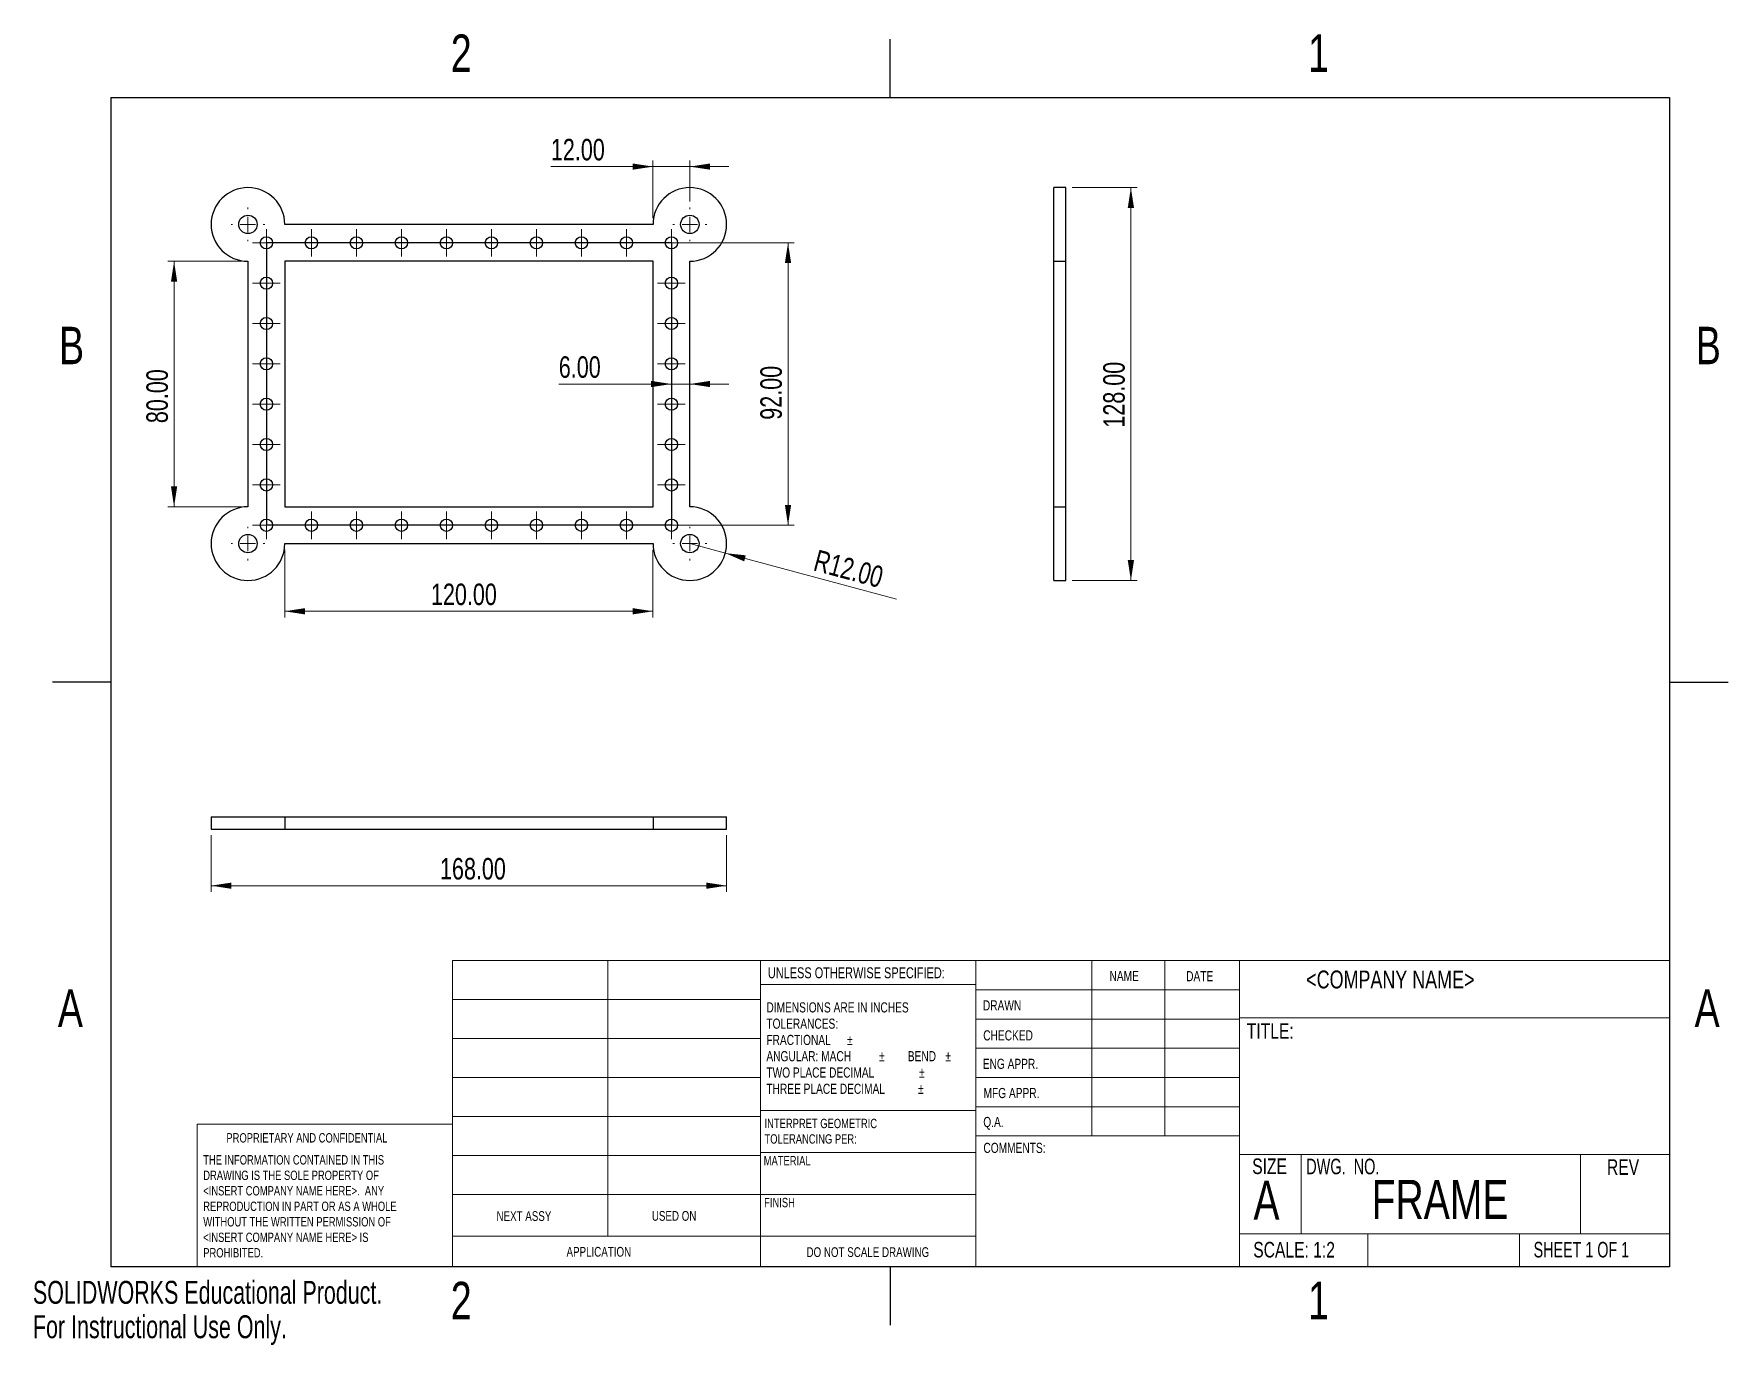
# Model space of a CAD drawing. Header units: millimetres. Extents: x 0 to 276, y 0 to 214.
import ezdxf

# ---------------------------------------------------------------- set-up
doc = ezdxf.new("R2010")
doc.units = ezdxf.units.MM
doc.styles.add('SLDTEXTSTYLE0', font='TXT', dxfattribs={"width": 0.75})
doc.styles.add('SLDTEXTSTYLE1', font='TXT', dxfattribs={"width": 0.694444})
doc.styles.add('SLDTEXTSTYLE2', font='TXT', dxfattribs={"width": 0.6875})
doc.styles.add('SLDTEXTSTYLE3', font='TXT', dxfattribs={"width": 0.7})
doc.dimstyles.new('SLDDIMSTYLE0', dxfattribs={"dimtxt": 3.5, "dimasz": 3.302, "dimexe": 0, "dimexo": 0.0625, "dimgap": 0.875, "dimtad": 1, "dimlfac": 2, "dimrnd": 1e-09, "dimzin": 4, "dimdsep": 46, "dimtxsty": 'SLDTEXTSTYLE0', "dimsah": 1, "dimcen": 0.09, "dimadec": 0, "dimazin": 1, "dimtfac": 1, "dimtofl": 0, "dimtmove": 0, "dimatfit": 3, "dimfxl": 1, "dimfrac": 2, "dimtolj": 1, "dimtzin": 12, "dimarcsym": 0})
doc.dimstyles.new('SLDDIMSTYLE1', dxfattribs={"dimtxt": 3.5, "dimasz": 3.302, "dimexe": 0, "dimexo": 0.0625, "dimgap": 0.875, "dimtad": 1, "dimlfac": 2, "dimrnd": 1e-09, "dimzin": 4, "dimdsep": 46, "dimtxsty": 'SLDTEXTSTYLE0', "dimsah": 1, "dimcen": 0, "dimadec": 0, "dimazin": 1, "dimtfac": 1, "dimtofl": 0, "dimtmove": 0, "dimatfit": 3, "dimfxl": 1, "dimfrac": 2, "dimtolj": 1, "dimtzin": 12, "dimarcsym": 0})
doc.dimstyles.new('SLDDIMSTYLE2', dxfattribs={"dimtxt": 3.5, "dimasz": 3.302, "dimexe": 0, "dimexo": 0.0625, "dimgap": 0.875, "dimtad": 1, "dimlfac": 2, "dimrnd": 1e-09, "dimzin": 4, "dimdsep": 46, "dimtxsty": 'SLDTEXTSTYLE0', "dimsah": 1, "dimcen": 0.09, "dimadec": 0, "dimazin": 1, "dimtfac": 1, "dimtmove": 0, "dimatfit": 0, "dimfxl": 1, "dimfrac": 2, "dimtolj": 1, "dimtzin": 12, "dimarcsym": 0})

# ---------------------------------------------------------------- blocks, each defined once
blk = doc.blocks.new('SW_NOTE_0')
at = {"color": 0, "linetype": 'Continuous', "lineweight": 0, "char_height": 1.524, "attachment_point": 1, "style": 'SLDTEXTSTYLE0'}
for s, insert in [('INTERPRET GEOMETRIC', (0, 1.96)), ('TOLERANCING PER:', (0, -0.56))]:
    blk.add_mtext(s, dxfattribs=dict(at, insert=insert))
blk = doc.blocks.new('SW_NOTE_0_1')
at = {"color": 0, "linetype": 'Continuous', "lineweight": 0, "char_height": 1.651, "attachment_point": 1, "style": 'SLDTEXTSTYLE0'}
for s, insert in [('DIMENSIONS ARE IN INCHES', (0, 2.13)), ('TOLERANCES:', (0, -0.52)), ('FRACTIONAL', (0, -3.17)), ('%%p', (13.15, -3.17)), ('ANGULAR: MACH', (0, -5.82)), ('%%p', (18.37, -5.82)), ('BEND', (23.04, -5.82)), ('%%p', (29.16, -5.82)), ('TWO PLACE DECIMAL', (0, -8.48)), ('%%p', (24.88, -8.48)), ('THREE PLACE DECIMAL', (0, -11.13)), ('%%p', (24.73, -11.13))]:
    blk.add_mtext(s, dxfattribs=dict(at, insert=insert))
blk = doc.blocks.new('SW_NOTE_0_2')
at = {"color": 0, "linetype": 'Continuous', "lineweight": 0, "char_height": 1.524, "attachment_point": 1, "style": 'SLDTEXTSTYLE0'}
for s, insert in [('THE INFORMATION CONTAINED IN THIS', (0, 1.96)), ('DRAWING IS THE SOLE PROPERTY OF', (0, -0.56)), ('<INSERT COMPANY NAME HERE>.  ANY', (0, -3.08)), ('WITHOUT THE WRITTEN PERMISSION OF', (0, -8.13)), ('REPRODUCTION IN PART OR AS A WHOLE', (0, -5.61)), ('<INSERT COMPANY NAME HERE> IS', (0, -10.66)), ('PROHIBITED.', (0, -13.18))]:
    blk.add_mtext(s, dxfattribs=dict(at, insert=insert))
blk = doc.blocks.new('_D')
at = {"color": 7, "linetype": 'Continuous', "lineweight": 0}
for p, q in [((41.04, 129.52), (41.04, 118.5)), ((101.04, 129.52), (101.04, 118.5)), ((41.04, 119.5), (101.04, 119.5))]:
    blk.add_line(p, q, dxfattribs=at)
at = {"color": 7, "linetype": 'Continuous', "lineweight": 18}
for points in [[(41.04, 119.5), (44.34, 118.99), (44.34, 120.01)], [(101.04, 119.5), (97.74, 120.01), (97.74, 118.99)]]:
    blk.add_solid(points, dxfattribs=at)
at = {"color": 7, "linetype": 'Continuous', "lineweight": 18, "insert": (64.86, 124.01), "char_height": 3.5, "attachment_point": 1, "style": 'SLDTEXTSTYLE0'}
blk.add_mtext('120.00', dxfattribs=at)
blk = doc.blocks.new('_D_1')
at = {"color": 7, "linetype": 'Continuous', "lineweight": 0}
for p, q in [((34.04, 176.52), (22, 176.52)), ((23, 176.52), (23, 136.52)), ((34.04, 136.52), (22, 136.52))]:
    blk.add_line(p, q, dxfattribs=at)
at = {"color": 7, "linetype": 'Continuous', "lineweight": 18}
for points in [[(23, 176.52), (22.5, 173.22), (23.51, 173.22)], [(23, 136.52), (23.51, 139.83), (22.5, 139.83)]]:
    blk.add_solid(points, dxfattribs=at)
at = {"color": 7, "linetype": 'Continuous', "lineweight": 18, "insert": (18.49, 150.15), "char_height": 3.5, "attachment_point": 1, "rotation": 90, "style": 'SLDTEXTSTYLE0'}
blk.add_mtext('80.00', dxfattribs=at)
blk = doc.blocks.new('_D_2')
at = {"color": 7, "linetype": 'Continuous', "lineweight": 0}
for q in [(107.04, 130.52), (140.72, 121.5)]:
    blk.add_line((112.84, 128.97), q, dxfattribs=at)
at = {"color": 7, "linetype": 'Continuous', "lineweight": 18}
blk.add_solid([(112.84, 128.97), (115.9, 127.63), (116.16, 128.61)], dxfattribs=at)
at = {"color": 7, "linetype": 'Continuous', "lineweight": 18, "insert": (127.9, 129.59), "char_height": 3.5, "attachment_point": 1, "rotation": 345, "style": 'SLDTEXTSTYLE0'}
blk.add_mtext('R12.00', dxfattribs=at)
blk = doc.blocks.new('_D_3')
at = {"color": 7, "linetype": 'Continuous', "lineweight": 0}
for p, q in [((105.04, 179.52), (124.04, 179.52)), ((123.04, 179.52), (123.04, 133.52)), ((105.04, 133.52), (124.04, 133.52))]:
    blk.add_line(p, q, dxfattribs=at)
at = {"color": 7, "linetype": 'Continuous', "lineweight": 18}
for points in [[(123.04, 179.52), (122.53, 176.22), (123.55, 176.22)], [(123.04, 133.52), (123.55, 136.83), (122.53, 136.83)]]:
    blk.add_solid(points, dxfattribs=at)
at = {"color": 7, "linetype": 'Continuous', "lineweight": 18, "insert": (118.53, 150.7), "char_height": 3.5, "attachment_point": 1, "rotation": 90, "style": 'SLDTEXTSTYLE0'}
blk.add_mtext('92.00', dxfattribs=at)
blk = doc.blocks.new('_D_4')
at = {"color": 7, "linetype": 'Continuous', "lineweight": 0}
for p, q in [((104.04, 156.52), (85.69, 156.52)), ((104.04, 156.52), (107.04, 156.52)), ((107.04, 156.52), (113.39, 156.52))]:
    blk.add_line(p, q, dxfattribs=at)
at = {"color": 7, "linetype": 'Continuous', "lineweight": 18}
for points in [[(104.04, 156.52), (100.74, 157.03), (100.74, 156.02)], [(107.04, 156.52), (110.34, 156.02), (110.34, 157.03)]]:
    blk.add_solid(points, dxfattribs=at)
at = {"color": 7, "linetype": 'Continuous', "lineweight": 18, "insert": (85.69, 161.04), "char_height": 3.5, "attachment_point": 1, "style": 'SLDTEXTSTYLE0'}
blk.add_mtext('6.00', dxfattribs=at)
blk = doc.blocks.new('_D_5')
at = {"color": 7, "linetype": 'Continuous', "lineweight": 0}
for p, q in [((101.04, 191.94), (84.4, 191.94)), ((101.04, 183.52), (101.04, 192.94)), ((101.04, 191.94), (107.04, 191.94)), ((107.04, 186.27), (107.04, 192.94)), ((107.04, 191.94), (113.39, 191.94))]:
    blk.add_line(p, q, dxfattribs=at)
at = {"color": 7, "linetype": 'Continuous', "lineweight": 18}
for points in [[(101.04, 191.94), (97.74, 192.45), (97.74, 191.44)], [(107.04, 191.94), (110.34, 191.44), (110.34, 192.45)]]:
    blk.add_solid(points, dxfattribs=at)
at = {"color": 7, "linetype": 'Continuous', "lineweight": 18, "insert": (84.4, 196.46), "char_height": 3.5, "attachment_point": 1, "style": 'SLDTEXTSTYLE0'}
blk.add_mtext('12.00', dxfattribs=at)
blk = doc.blocks.new('SW_CENTERMARKSYMBOL_0')
at = {"color": 0, "linetype": 'Continuous', "lineweight": 18}
for p, q in [((-2.5, 0), (-2.75, 0)), ((0, 0), (-1.25, 0)), ((0, 2.5), (0, 2.75)), ((0, 0), (0, 1.25)), ((0, 0), (0, -1.25)), ((0, 0), (1.25, 0)), ((2.5, 0), (2.75, 0)), ((0, -2.5), (0, -2.75))]:
    blk.add_line(p, q, dxfattribs=at)
blk = doc.blocks.new('SW_CENTERMARKSYMBOL_1')
at = {"color": 0, "linetype": 'Continuous', "lineweight": 18}
for p, q in [((-2.5, 0), (-2.75, 0)), ((0, 0), (-1.25, 0)), ((0, 2.5), (0, 2.75)), ((0, 0), (0, 1.25)), ((0, 0), (0, -1.25)), ((0, 0), (1.25, 0)), ((2.5, 0), (2.75, 0)), ((0, -2.5), (0, -2.75))]:
    blk.add_line(p, q, dxfattribs=at)
blk = doc.blocks.new('SW_CENTERMARKSYMBOL_2')
at = {"color": 0, "linetype": 'Continuous', "lineweight": 18}
for p, q in [((-2.5, 0), (-2.75, 0)), ((0, 0), (-1.25, 0)), ((0, 2.5), (0, 2.75)), ((0, 0), (0, 1.25)), ((0, 0), (0, -1.25)), ((0, 0), (1.25, 0)), ((2.5, 0), (2.75, 0)), ((0, -2.5), (0, -2.75))]:
    blk.add_line(p, q, dxfattribs=at)
blk = doc.blocks.new('SW_CENTERMARKSYMBOL_3')
at = {"color": 0, "linetype": 'Continuous', "lineweight": 18}
for p, q in [((-2.5, 0), (-2.75, 0)), ((0, 0), (-1.25, 0)), ((0, 2.5), (0, 2.75)), ((0, 0), (0, 1.25)), ((0, 0), (0, -1.25)), ((0, 0), (1.25, 0)), ((2.5, 0), (2.75, 0)), ((0, -2.5), (0, -2.75))]:
    blk.add_line(p, q, dxfattribs=at)
blk = doc.blocks.new('SW_CENTERMARKSYMBOL_4')
at = {"color": 0, "linetype": 'Continuous', "lineweight": 18}
for p, q in [((-1.25, 0), (-2.25, 0)), ((0, 0), (-1.25, 0)), ((0, 1.25), (0, 2.25)), ((0, 0), (0, 1.25)), ((0, 0), (0, -1.25)), ((0, 0), (1.25, 0)), ((1.25, 0), (2.25, 0)), ((0, -1.25), (0, -2.25))]:
    blk.add_line(p, q, dxfattribs=at)
blk = doc.blocks.new('SW_CENTERMARKSYMBOL_5')
at = {"color": 0, "linetype": 'Continuous', "lineweight": 18}
for p, q in [((-1.25, 0), (-2.25, 0)), ((0, 0), (-1.25, 0)), ((0, 1.25), (0, 2.25)), ((0, 0), (0, 1.25)), ((0, 0), (0, -1.25)), ((0, 0), (1.25, 0)), ((1.25, 0), (2.25, 0)), ((0, -1.25), (0, -2.25))]:
    blk.add_line(p, q, dxfattribs=at)
blk = doc.blocks.new('SW_CENTERMARKSYMBOL_6')
at = {"color": 0, "linetype": 'Continuous', "lineweight": 18}
for p, q in [((-1.25, 0), (-2.25, 0)), ((0, 0), (-1.25, 0)), ((0, 1.25), (0, 2.25)), ((0, 0), (0, 1.25)), ((0, 0), (0, -1.25)), ((0, 0), (1.25, 0)), ((1.25, 0), (2.25, 0)), ((0, -1.25), (0, -2.25))]:
    blk.add_line(p, q, dxfattribs=at)
blk = doc.blocks.new('SW_CENTERMARKSYMBOL_7')
at = {"color": 0, "linetype": 'Continuous', "lineweight": 18}
for p, q in [((-1.25, 0), (-2.25, 0)), ((0, 0), (-1.25, 0)), ((0, 1.25), (0, 2.25)), ((0, 0), (0, 1.25)), ((0, 0), (0, -1.25)), ((0, 0), (1.25, 0)), ((1.25, 0), (2.25, 0)), ((0, -1.25), (0, -2.25))]:
    blk.add_line(p, q, dxfattribs=at)
blk = doc.blocks.new('SW_CENTERMARKSYMBOL_8')
at = {"color": 0, "linetype": 'Continuous', "lineweight": 18}
for p, q in [((-1.25, 0), (-2.25, 0)), ((0, 0), (-1.25, 0)), ((0, 1.25), (0, 2.25)), ((0, 0), (0, 1.25)), ((0, 0), (0, -1.25)), ((0, 0), (1.25, 0)), ((1.25, 0), (2.25, 0)), ((0, -1.25), (0, -2.25))]:
    blk.add_line(p, q, dxfattribs=at)
blk = doc.blocks.new('SW_CENTERMARKSYMBOL_9')
at = {"color": 0, "linetype": 'Continuous', "lineweight": 18}
for p, q in [((-1.25, 0), (-2.25, 0)), ((0, 0), (-1.25, 0)), ((0, 1.25), (0, 2.25)), ((0, 0), (0, 1.25)), ((0, 0), (0, -1.25)), ((0, 0), (1.25, 0)), ((1.25, 0), (2.25, 0)), ((0, -1.25), (0, -2.25))]:
    blk.add_line(p, q, dxfattribs=at)
blk = doc.blocks.new('SW_CENTERMARKSYMBOL_10')
at = {"color": 0, "linetype": 'Continuous', "lineweight": 18}
for p, q in [((-1.25, 0), (-2.25, 0)), ((0, 0), (-1.25, 0)), ((0, 1.25), (0, 2.25)), ((0, 0), (0, 1.25)), ((0, 0), (0, -1.25)), ((0, 0), (1.25, 0)), ((1.25, 0), (2.25, 0)), ((0, -1.25), (0, -2.25))]:
    blk.add_line(p, q, dxfattribs=at)
blk = doc.blocks.new('SW_CENTERMARKSYMBOL_11')
at = {"color": 0, "linetype": 'Continuous', "lineweight": 18}
for p, q in [((-1.25, 0), (-2.25, 0)), ((0, 0), (-1.25, 0)), ((0, 1.25), (0, 2.25)), ((0, 0), (0, 1.25)), ((0, 0), (0, -1.25)), ((0, 0), (1.25, 0)), ((1.25, 0), (2.25, 0)), ((0, -1.25), (0, -2.25))]:
    blk.add_line(p, q, dxfattribs=at)
blk = doc.blocks.new('SW_CENTERMARKSYMBOL_12')
at = {"color": 0, "linetype": 'Continuous', "lineweight": 18}
for p, q in [((-1.25, 0), (-2.25, 0)), ((0, 0), (-1.25, 0)), ((0, 1.25), (0, 2.25)), ((0, 0), (0, 1.25)), ((0, 0), (0, -1.25)), ((0, 0), (1.25, 0)), ((1.25, 0), (2.25, 0)), ((0, -1.25), (0, -2.25))]:
    blk.add_line(p, q, dxfattribs=at)
blk = doc.blocks.new('SW_CENTERMARKSYMBOL_13')
at = {"color": 0, "linetype": 'Continuous', "lineweight": 18}
for p, q in [((-1.25, 0), (-2.25, 0)), ((0, 0), (-1.25, 0)), ((0, 1.25), (0, 2.25)), ((0, 0), (0, 1.25)), ((0, 0), (0, -1.25)), ((0, 0), (1.25, 0)), ((1.25, 0), (2.25, 0)), ((0, -1.25), (0, -2.25))]:
    blk.add_line(p, q, dxfattribs=at)
blk = doc.blocks.new('SW_CENTERMARKSYMBOL_14')
at = {"color": 0, "linetype": 'Continuous', "lineweight": 18}
for p, q in [((-1.25, 0), (-2.25, 0)), ((0, 0), (-1.25, 0)), ((0, 1.25), (0, 2.25)), ((0, 0), (0, 1.25)), ((0, 0), (0, -1.25)), ((0, 0), (1.25, 0)), ((1.25, 0), (2.25, 0)), ((0, -1.25), (0, -2.25))]:
    blk.add_line(p, q, dxfattribs=at)
blk = doc.blocks.new('SW_CENTERMARKSYMBOL_15')
at = {"color": 0, "linetype": 'Continuous', "lineweight": 18}
for p, q in [((-1.25, 0), (-2.25, 0)), ((0, 0), (-1.25, 0)), ((0, 1.25), (0, 2.25)), ((0, 0), (0, 1.25)), ((0, 0), (0, -1.25)), ((0, 0), (1.25, 0)), ((1.25, 0), (2.25, 0)), ((0, -1.25), (0, -2.25))]:
    blk.add_line(p, q, dxfattribs=at)
blk = doc.blocks.new('SW_CENTERMARKSYMBOL_16')
at = {"color": 0, "linetype": 'Continuous', "lineweight": 18}
for p, q in [((-1.25, 0), (-2.25, 0)), ((0, 0), (-1.25, 0)), ((0, 1.25), (0, 2.25)), ((0, 0), (0, 1.25)), ((0, 0), (0, -1.25)), ((0, 0), (1.25, 0)), ((1.25, 0), (2.25, 0)), ((0, -1.25), (0, -2.25))]:
    blk.add_line(p, q, dxfattribs=at)
blk = doc.blocks.new('SW_CENTERMARKSYMBOL_17')
at = {"color": 0, "linetype": 'Continuous', "lineweight": 18}
for p, q in [((-1.25, 0), (-2.25, 0)), ((0, 0), (-1.25, 0)), ((0, 1.25), (0, 2.25)), ((0, 0), (0, 1.25)), ((0, 0), (0, -1.25)), ((0, 0), (1.25, 0)), ((1.25, 0), (2.25, 0)), ((0, -1.25), (0, -2.25))]:
    blk.add_line(p, q, dxfattribs=at)
blk = doc.blocks.new('SW_CENTERMARKSYMBOL_18')
at = {"color": 0, "linetype": 'Continuous', "lineweight": 18}
for p, q in [((-1.25, 0), (-2.25, 0)), ((0, 0), (-1.25, 0)), ((0, 1.25), (0, 2.25)), ((0, 0), (0, 1.25)), ((0, 0), (0, -1.25)), ((0, 0), (1.25, 0)), ((1.25, 0), (2.25, 0)), ((0, -1.25), (0, -2.25))]:
    blk.add_line(p, q, dxfattribs=at)
blk = doc.blocks.new('SW_CENTERMARKSYMBOL_19')
at = {"color": 0, "linetype": 'Continuous', "lineweight": 18}
for p, q in [((-1.25, 0), (-2.25, 0)), ((0, 0), (-1.25, 0)), ((0, 1.25), (0, 2.25)), ((0, 0), (0, 1.25)), ((0, 0), (0, -1.25)), ((0, 0), (1.25, 0)), ((1.25, 0), (2.25, 0)), ((0, -1.25), (0, -2.25))]:
    blk.add_line(p, q, dxfattribs=at)
blk = doc.blocks.new('SW_CENTERMARKSYMBOL_20')
at = {"color": 0, "linetype": 'Continuous', "lineweight": 18}
for p, q in [((-1.25, 0), (-2.25, 0)), ((0, 0), (-1.25, 0)), ((0, 1.25), (0, 2.25)), ((0, 0), (0, 1.25)), ((0, 0), (0, -1.25)), ((0, 0), (1.25, 0)), ((1.25, 0), (2.25, 0)), ((0, -1.25), (0, -2.25))]:
    blk.add_line(p, q, dxfattribs=at)
blk = doc.blocks.new('SW_CENTERMARKSYMBOL_21')
at = {"color": 0, "linetype": 'Continuous', "lineweight": 18}
for p, q in [((-1.25, 0), (-2.25, 0)), ((0, 0), (-1.25, 0)), ((0, 1.25), (0, 2.25)), ((0, 0), (0, 1.25)), ((0, 0), (0, -1.25)), ((0, 0), (1.25, 0)), ((1.25, 0), (2.25, 0)), ((0, -1.25), (0, -2.25))]:
    blk.add_line(p, q, dxfattribs=at)
blk = doc.blocks.new('SW_CENTERMARKSYMBOL_22')
at = {"color": 0, "linetype": 'Continuous', "lineweight": 18}
for p, q in [((-1.25, 0), (-2.25, 0)), ((0, 0), (-1.25, 0)), ((0, 1.25), (0, 2.25)), ((0, 0), (0, 1.25)), ((0, 0), (0, -1.25)), ((0, 0), (1.25, 0)), ((1.25, 0), (2.25, 0)), ((0, -1.25), (0, -2.25))]:
    blk.add_line(p, q, dxfattribs=at)
blk = doc.blocks.new('SW_CENTERMARKSYMBOL_23')
at = {"color": 0, "linetype": 'Continuous', "lineweight": 18}
for p, q in [((-1.25, 0), (-2.25, 0)), ((0, 0), (-1.25, 0)), ((0, 1.25), (0, 2.25)), ((0, 0), (0, 1.25)), ((0, 0), (0, -1.25)), ((0, 0), (1.25, 0)), ((1.25, 0), (2.25, 0)), ((0, -1.25), (0, -2.25))]:
    blk.add_line(p, q, dxfattribs=at)
blk = doc.blocks.new('SW_CENTERMARKSYMBOL_24')
at = {"color": 0, "linetype": 'Continuous', "lineweight": 18}
for p, q in [((-1.25, 0), (-2.25, 0)), ((0, 0), (-1.25, 0)), ((0, 1.25), (0, 2.25)), ((0, 0), (0, 1.25)), ((0, 0), (0, -1.25)), ((0, 0), (1.25, 0)), ((1.25, 0), (2.25, 0)), ((0, -1.25), (0, -2.25))]:
    blk.add_line(p, q, dxfattribs=at)
blk = doc.blocks.new('SW_CENTERMARKSYMBOL_25')
at = {"color": 0, "linetype": 'Continuous', "lineweight": 18}
for p, q in [((-1.25, 0), (-2.25, 0)), ((0, 0), (-1.25, 0)), ((0, 1.25), (0, 2.25)), ((0, 0), (0, 1.25)), ((0, 0), (0, -1.25)), ((0, 0), (1.25, 0)), ((1.25, 0), (2.25, 0)), ((0, -1.25), (0, -2.25))]:
    blk.add_line(p, q, dxfattribs=at)
blk = doc.blocks.new('SW_CENTERMARKSYMBOL_26')
at = {"color": 0, "linetype": 'Continuous', "lineweight": 18}
for p, q in [((-1.25, 0), (-2.25, 0)), ((0, 0), (-1.25, 0)), ((0, 1.25), (0, 2.25)), ((0, 0), (0, 1.25)), ((0, 0), (0, -1.25)), ((0, 0), (1.25, 0)), ((1.25, 0), (2.25, 0)), ((0, -1.25), (0, -2.25))]:
    blk.add_line(p, q, dxfattribs=at)
blk = doc.blocks.new('SW_CENTERMARKSYMBOL_27')
at = {"color": 0, "linetype": 'Continuous', "lineweight": 18}
for p, q in [((-1.25, 0), (-2.25, 0)), ((0, 0), (-1.25, 0)), ((0, 1.25), (0, 2.25)), ((0, 0), (0, 1.25)), ((0, 0), (0, -1.25)), ((0, 0), (1.25, 0)), ((1.25, 0), (2.25, 0)), ((0, -1.25), (0, -2.25))]:
    blk.add_line(p, q, dxfattribs=at)
blk = doc.blocks.new('SW_CENTERMARKSYMBOL_28')
at = {"color": 0, "linetype": 'Continuous', "lineweight": 18}
for p, q in [((-1.25, 0), (-2.25, 0)), ((0, 0), (-1.25, 0)), ((0, 1.25), (0, 2.25)), ((0, 0), (0, 1.25)), ((0, 0), (0, -1.25)), ((0, 0), (1.25, 0)), ((1.25, 0), (2.25, 0)), ((0, -1.25), (0, -2.25))]:
    blk.add_line(p, q, dxfattribs=at)
blk = doc.blocks.new('SW_CENTERMARKSYMBOL_29')
at = {"color": 0, "linetype": 'Continuous', "lineweight": 18}
for p, q in [((-1.25, 0), (-2.25, 0)), ((0, 0), (-1.25, 0)), ((0, 1.25), (0, 2.25)), ((0, 0), (0, 1.25)), ((0, 0), (0, -1.25)), ((0, 0), (1.25, 0)), ((1.25, 0), (2.25, 0)), ((0, -1.25), (0, -2.25))]:
    blk.add_line(p, q, dxfattribs=at)
blk = doc.blocks.new('SW_CENTERMARKSYMBOL_30')
at = {"color": 0, "linetype": 'Continuous', "lineweight": 18}
for p, q in [((-1.25, 0), (-2.25, 0)), ((0, 0), (-1.25, 0)), ((0, 1.25), (0, 2.25)), ((0, 0), (0, 1.25)), ((0, 0), (0, -1.25)), ((0, 0), (1.25, 0)), ((1.25, 0), (2.25, 0)), ((0, -1.25), (0, -2.25))]:
    blk.add_line(p, q, dxfattribs=at)
blk = doc.blocks.new('SW_CENTERMARKSYMBOL_31')
at = {"color": 0, "linetype": 'Continuous', "lineweight": 18}
for p, q in [((-1.25, 0), (-2.25, 0)), ((0, 0), (-1.25, 0)), ((0, 1.25), (0, 2.25)), ((0, 0), (0, 1.25)), ((0, 0), (0, -1.25)), ((0, 0), (1.25, 0)), ((1.25, 0), (2.25, 0)), ((0, -1.25), (0, -2.25))]:
    blk.add_line(p, q, dxfattribs=at)
blk = doc.blocks.new('SW_CENTERMARKSYMBOL_32')
at = {"color": 0, "linetype": 'Continuous', "lineweight": 18}
for p, q in [((-1.25, 0), (-2.25, 0)), ((0, 0), (-1.25, 0)), ((0, 1.25), (0, 2.25)), ((0, 0), (0, 1.25)), ((0, 0), (0, -1.25)), ((0, 0), (1.25, 0)), ((1.25, 0), (2.25, 0)), ((0, -1.25), (0, -2.25))]:
    blk.add_line(p, q, dxfattribs=at)
blk = doc.blocks.new('SW_CENTERMARKSYMBOL_33')
at = {"color": 0, "linetype": 'Continuous', "lineweight": 18}
for p, q in [((-1.25, 0), (-2.25, 0)), ((0, 0), (-1.25, 0)), ((0, 1.25), (0, 2.25)), ((0, 0), (0, 1.25)), ((0, 0), (0, -1.25)), ((0, 0), (1.25, 0)), ((1.25, 0), (2.25, 0)), ((0, -1.25), (0, -2.25))]:
    blk.add_line(p, q, dxfattribs=at)
blk = doc.blocks.new('SW_CENTERMARKSYMBOL_34')
at = {"color": 0, "linetype": 'Continuous', "lineweight": 18}
for p, q in [((-1.25, 0), (-2.25, 0)), ((0, 0), (-1.25, 0)), ((0, 1.25), (0, 2.25)), ((0, 0), (0, 1.25)), ((0, 0), (0, -1.25)), ((0, 0), (1.25, 0)), ((1.25, 0), (2.25, 0)), ((0, -1.25), (0, -2.25))]:
    blk.add_line(p, q, dxfattribs=at)
blk = doc.blocks.new('SW_CENTERMARKSYMBOL_35')
at = {"color": 0, "linetype": 'Continuous', "lineweight": 18}
for p, q in [((-1.25, 0), (-2.25, 0)), ((0, 0), (-1.25, 0)), ((0, 1.25), (0, 2.25)), ((0, 0), (0, 1.25)), ((0, 0), (0, -1.25)), ((0, 0), (1.25, 0)), ((1.25, 0), (2.25, 0)), ((0, -1.25), (0, -2.25))]:
    blk.add_line(p, q, dxfattribs=at)
blk = doc.blocks.new('_D_6')
at = {"color": 7, "linetype": 'Continuous', "lineweight": 0}
for p, q in [((169.33, 188.52), (179.91, 188.52)), ((178.91, 124.52), (178.91, 188.52)), ((169.33, 124.52), (179.91, 124.52))]:
    blk.add_line(p, q, dxfattribs=at)
at = {"color": 7, "linetype": 'Continuous', "lineweight": 18}
for points in [[(178.91, 188.52), (178.4, 185.22), (179.42, 185.22)], [(178.91, 124.52), (179.42, 127.83), (178.4, 127.83)]]:
    blk.add_solid(points, dxfattribs=at)
at = {"color": 7, "linetype": 'Continuous', "lineweight": 18, "insert": (174.4, 149.41), "char_height": 3.5, "attachment_point": 1, "rotation": 90, "style": 'SLDTEXTSTYLE0'}
blk.add_mtext('128.00', dxfattribs=at)
blk = doc.blocks.new('_D_7')
at = {"color": 7, "linetype": 'Continuous', "lineweight": 0}
for p, q in [((29.04, 83.02), (29.04, 73.8)), ((113.04, 83.02), (113.04, 73.8)), ((29.04, 74.8), (113.04, 74.8))]:
    blk.add_line(p, q, dxfattribs=at)
at = {"color": 7, "linetype": 'Continuous', "lineweight": 18}
for points in [[(29.04, 74.8), (32.34, 74.29), (32.34, 75.3)], [(113.04, 74.8), (109.74, 75.3), (109.74, 74.29)]]:
    blk.add_solid(points, dxfattribs=at)
at = {"color": 7, "linetype": 'Continuous', "lineweight": 18, "insert": (66.33, 79.31), "char_height": 3.5, "attachment_point": 1, "style": 'SLDTEXTSTYLE0'}
blk.add_mtext('168.00', dxfattribs=at)

msp = doc.modelspace()

# ---------------------------------------------------------------- linework, layer by layer
at = {"color": 7, "linetype": 'Continuous'}
for p, q in [((139.7, 203.2), (139.7, 212.725)), ((12.7, 203.2), (12.7, 12.7)), ((12.7, 203.2), (266.7, 203.2)), ((266.7, 203.2), (266.7, 12.7)), ((104.0421, 179.5233), (38.0421, 179.5233)), ((38.0421, 179.5233), (38.0421, 133.5233)), ((104.0421, 179.5233), (104.0421, 133.5233)), ((104.0421, 133.5233), (38.0421, 133.5233)), ((12.7, 107.95), (3.175, 107.95)), ((266.7, 107.95), (276.225, 107.95)), ((266.7, 12.7), (12.7, 12.7)), ((139.7, 12.7), (139.7, 3.175))]:
    msp.add_line(p, q, dxfattribs=at)
at = {"color": 7, "linetype": 'Continuous', "lineweight": 25}
for p, q in [((168.3341, 188.5233), (166.3341, 188.5233)), ((166.3341, 176.5233), (166.3341, 188.5233)), ((168.3341, 176.5233), (168.3341, 188.5233)), ((101.0421, 182.5233), (41.0421, 182.5233)), ((35.0421, 176.5233), (35.0421, 136.5233)), ((101.0421, 176.5233), (41.0421, 176.5233)), ((41.0421, 176.5233), (41.0421, 136.5233)), ((101.0421, 136.5233), (101.0421, 176.5233)), ((107.0421, 136.5233), (107.0421, 176.5233)), ((166.3341, 176.5233), (168.3341, 176.5233)), ((166.3341, 136.5233), (166.3341, 176.5233)), ((168.3341, 136.5233), (168.3341, 176.5233)), ((41.0421, 136.5233), (101.0421, 136.5233)), ((166.3341, 124.5233), (166.3341, 136.5233)), ((166.3341, 136.5233), (168.3341, 136.5233)), ((168.3341, 124.5233), (168.3341, 136.5233)), ((41.0421, 130.5233), (101.0421, 130.5233)), ((166.3341, 124.5233), (168.3341, 124.5233)), ((29.0421, 86.0166), (29.0421, 84.0166)), ((29.0421, 86.0166), (41.0421, 86.0166)), ((41.0421, 86.0166), (41.0421, 84.0166)), ((41.0421, 86.0166), (101.0421, 86.0166)), ((101.0421, 86.0166), (101.0421, 84.0166)), ((101.0421, 86.0166), (113.0421, 86.0166)), ((113.0421, 84.0166), (113.0421, 86.0166)), ((29.0421, 84.0166), (41.0421, 84.0166)), ((41.0421, 84.0166), (101.0421, 84.0166)), ((101.0421, 84.0166), (113.0421, 84.0166))]:
    msp.add_line(p, q, dxfattribs=at)
at = {"color": 7, "linetype": 'Continuous', "lineweight": 18}
for p, q in [((68.3541, 12.7), (68.3541, 62.5944)), ((68.3541, 62.5944), (266.7, 62.5944)), ((93.7028, 62.5944), (93.7028, 17.6854)), ((118.5737, 12.7), (118.5737, 62.5944)), ((153.6626, 62.5944), (153.6626, 12.7)), ((172.5601, 62.5944), (172.5601, 34.0194)), ((184.4607, 62.5944), (184.4607, 34.0194)), ((196.6285, 62.5944), (196.6285, 12.7)), ((266.7, 62.5944), (266.7, 12.7)), ((153.6626, 58.6742), (118.5737, 58.6742)), ((68.3541, 56.2444), (118.5737, 56.2444)), ((153.6626, 57.8319), (196.6285, 57.8319)), ((153.6626, 53.0694), (196.6285, 53.0694)), ((196.6285, 53.2688), (266.7, 53.2688)), ((68.3541, 49.8944), (118.5737, 49.8944)), ((153.6626, 48.3069), (196.6285, 48.3069)), ((68.3541, 43.5444), (118.5737, 43.5444)), ((196.6285, 43.5444), (153.6626, 43.5444)), ((196.6285, 38.7819), (153.6626, 38.7819)), ((68.3541, 35.9244), (26.769, 35.9244)), ((26.769, 12.7), (26.769, 35.9244)), ((68.3541, 37.1944), (118.5737, 37.1944)), ((118.5737, 38.1946), (153.6626, 38.1946)), ((196.6285, 34.0194), (153.6626, 34.0194)), ((68.3541, 30.8444), (118.5737, 30.8444)), ((118.5737, 31.3366), (153.6626, 31.3366)), ((196.6285, 30.9845), (266.7, 30.9845)), ((206.6753, 30.9845), (206.6753, 18.1073)), ((252.1728, 30.9845), (252.1728, 18.1073)), ((68.3541, 24.4944), (118.5737, 24.4944)), ((118.5737, 24.4786), (153.6626, 24.4786)), ((68.3541, 17.6854), (153.6626, 17.6854)), ((196.6285, 18.1073), (266.7, 18.1073)), ((217.5362, 18.1073), (217.5362, 12.7)), ((242.2227, 18.1073), (242.2227, 12.7)), ((266.7, 12.7), (26.769, 12.7))]:
    msp.add_line(p, q, dxfattribs=at)
at = {"color": 7, "linetype": 'Continuous', "lineweight": 25}
for centre, radius in [((35.0421, 182.5233), 1.5), ((107.0421, 182.5233), 1.5), ((38.0421, 179.5233), 1), ((45.3755, 179.5233), 1), ((52.7088, 179.5233), 1), ((60.0421, 179.5233), 1), ((67.3755, 179.5233), 1), ((74.7088, 179.5233), 1), ((82.0421, 179.5233), 1), ((89.3755, 179.5233), 1), ((96.7088, 179.5233), 1), ((104.0421, 179.5233), 1), ((38.0421, 172.9519), 1), ((104.0421, 172.9519), 1), ((38.0421, 166.3805), 1), ((104.0421, 166.3805), 1), ((38.0421, 159.809), 1), ((104.0421, 159.809), 1), ((38.0421, 153.2376), 1), ((104.0421, 153.2376), 1), ((38.0421, 146.6662), 1), ((104.0421, 146.6662), 1), ((38.0421, 140.0947), 1), ((104.0421, 140.0947), 1), ((38.0421, 133.5233), 1), ((45.3755, 133.5233), 1), ((52.7088, 133.5233), 1), ((60.0421, 133.5233), 1), ((67.3755, 133.5233), 1), ((74.7088, 133.5233), 1), ((82.0421, 133.5233), 1), ((89.3755, 133.5233), 1), ((96.7088, 133.5233), 1), ((104.0421, 133.5233), 1), ((35.0421, 130.5233), 1.5), ((107.0421, 130.5233), 1.5)]:
    msp.add_circle(centre, radius, dxfattribs=at)
for centre, start, end in [((35.0421, 182.5233), 0, 270), ((107.0421, 182.5233), 270, 180), ((35.0421, 130.5233), 90, 0), ((107.0421, 130.5233), 180, 90)]:
    msp.add_arc(centre, 6, start, end, dxfattribs=at)

# ---------------------------------------------------------------- block references
at = {"color": 7, "linetype": 'Continuous', "lineweight": 0}
for name, p in [('SW_CENTERMARKSYMBOL_1', (35.0421, 182.5233)), ('SW_CENTERMARKSYMBOL_0', (107.0421, 182.5233)), ('SW_CENTERMARKSYMBOL_29', (38.0421, 179.5233)), ('SW_CENTERMARKSYMBOL_5', (45.3755, 179.5233)), ('SW_CENTERMARKSYMBOL_6', (52.7088, 179.5233)), ('SW_CENTERMARKSYMBOL_7', (60.0421, 179.5233)), ('SW_CENTERMARKSYMBOL_8', (67.3755, 179.5233)), ('SW_CENTERMARKSYMBOL_9', (74.7088, 179.5233)), ('SW_CENTERMARKSYMBOL_10', (82.0421, 179.5233)), ('SW_CENTERMARKSYMBOL_11', (89.3755, 179.5233)), ('SW_CENTERMARKSYMBOL_12', (96.7088, 179.5233)), ('SW_CENTERMARKSYMBOL_4', (104.0421, 179.5233)), ('SW_CENTERMARKSYMBOL_30', (38.0421, 172.9519)), ('SW_CENTERMARKSYMBOL_18', (104.0421, 172.9519)), ('SW_CENTERMARKSYMBOL_31', (38.0421, 166.3805)), ('SW_CENTERMARKSYMBOL_17', (104.0421, 166.3805)), ('SW_CENTERMARKSYMBOL_32', (38.0421, 159.809)), ('SW_CENTERMARKSYMBOL_16', (104.0421, 159.809)), ('SW_CENTERMARKSYMBOL_33', (38.0421, 153.2376)), ('SW_CENTERMARKSYMBOL_15', (104.0421, 153.2376)), ('SW_CENTERMARKSYMBOL_34', (38.0421, 146.6662)), ('SW_CENTERMARKSYMBOL_14', (104.0421, 146.6662)), ('SW_CENTERMARKSYMBOL_35', (38.0421, 140.0947)), ('SW_CENTERMARKSYMBOL_13', (104.0421, 140.0947)), ('SW_CENTERMARKSYMBOL_19', (38.0421, 133.5233)), ('SW_CENTERMARKSYMBOL_28', (45.3755, 133.5233)), ('SW_CENTERMARKSYMBOL_27', (52.7088, 133.5233)), ('SW_CENTERMARKSYMBOL_26', (60.0421, 133.5233)), ('SW_CENTERMARKSYMBOL_25', (67.3755, 133.5233)), ('SW_CENTERMARKSYMBOL_24', (74.7088, 133.5233)), ('SW_CENTERMARKSYMBOL_23', (82.0421, 133.5233)), ('SW_CENTERMARKSYMBOL_22', (89.3755, 133.5233)), ('SW_CENTERMARKSYMBOL_21', (96.7088, 133.5233)), ('SW_CENTERMARKSYMBOL_20', (104.0421, 133.5233)), ('SW_CENTERMARKSYMBOL_2', (35.0421, 130.5233)), ('SW_CENTERMARKSYMBOL_3', (107.0421, 130.5233)), ('SW_NOTE_0_1', (119.5173, 53.6662)), ('SW_NOTE_0', (119.2089, 34.8636)), ('SW_NOTE_0_2', (27.7544, 28.9376))]:
    msp.add_blockref(name, p, dxfattribs=at)

# ---------------------------------------------------------------- texts
for s, insert, char_height, attachment_point, style in [('2', (69.7886, 213.4714), 6.096, 2, 'SLDTEXTSTYLE0'), ('1', (209.4886, 213.4714), 6.096, 2, 'SLDTEXTSTYLE0'), ('B', (6.3034, 165.8464), 6.096, 2, 'SLDTEXTSTYLE0'), ('B', (273.0034, 165.8464), 6.096, 2, 'SLDTEXTSTYLE0'), ('UNLESS OTHERWISE SPECIFIED:', (119.758, 61.499), 1.778, 1, 'SLDTEXTSTYLE0'), ('NAME', (175.4238, 60.923), 1.651, 1, 'SLDTEXTSTYLE0'), ('DATE', (187.9149, 60.8789), 1.651, 1, 'SLDTEXTSTYLE0'), ('<COMPANY NAME>', (207.4807, 60.9734), 2.910417, 1, 'SLDTEXTSTYLE0'), ('A', (6.1066, 57.8964), 6.096, 2, 'SLDTEXTSTYLE0'), ('DRAWN', (154.7966, 56.1227), 1.651, 1, 'SLDTEXTSTYLE0'), ('A', (272.8066, 57.8964), 6.096, 2, 'SLDTEXTSTYLE0'), ('CHECKED', (154.8507, 51.2368), 1.651, 1, 'SLDTEXTSTYLE0'), ('TITLE:', (197.7934, 52.393), 2.54, 1, 'SLDTEXTSTYLE0'), ('ENG APPR.', (154.7772, 46.6008), 1.651, 1, 'SLDTEXTSTYLE0'), ('MFG APPR.', (154.9029, 41.8455), 1.651, 1, 'SLDTEXTSTYLE0'), ('Q.A.', (154.8616, 37.123), 1.651, 1, 'SLDTEXTSTYLE0'), ('PROPRIETARY AND CONFIDENTIAL', (31.5296, 34.4829), 1.524, 1, 'SLDTEXTSTYLE0'), ('MATERIAL', (119.0802, 30.753), 1.524, 1, 'SLDTEXTSTYLE0'), ('COMMENTS:', (154.8838, 32.9087), 1.651, 1, 'SLDTEXTSTYLE0'), ('SIZE', (198.6796, 30.358), 2.54, 1, 'SLDTEXTSTYLE0'), ('DWG.  NO.', (207.4807, 30.3225), 2.54, 1, 'SLDTEXTSTYLE1'), ('REV', (256.4849, 30.2233), 2.54, 1, 'SLDTEXTSTYLE0'), ('A', (198.88, 26.7244), 6.35, 1, 'SLDTEXTSTYLE0'), ('FRAME', (229.2847, 26.8729), 6.35, 2, 'SLDTEXTSTYLE0'), ('FINISH', (119.1497, 23.9382), 1.524, 1, 'SLDTEXTSTYLE0'), ('NEXT ASSY', (75.5415, 21.7713), 1.5875, 1, 'SLDTEXTSTYLE0'), ('USED ON', (100.8541, 21.7976), 1.5875, 1, 'SLDTEXTSTYLE0'), ('SCALE: 1:2', (198.8486, 16.7647), 2.54, 1, 'SLDTEXTSTYLE0'), ('SHEET 1 OF 1', (244.5309, 16.7729), 2.54, 1, 'SLDTEXTSTYLE2'), ('APPLICATION', (86.9496, 15.9496), 1.5875, 1, 'SLDTEXTSTYLE0'), ('DO NOT SCALE DRAWING', (136.0537, 15.8946), 1.5875, 2, 'SLDTEXTSTYLE0'), ('2', (69.7886, 10.2714), 6.096, 2, 'SLDTEXTSTYLE0'), ('1', (209.4886, 10.2714), 6.096, 2, 'SLDTEXTSTYLE0')]:
    msp.add_mtext(s, dxfattribs=dict(at, insert=insert, char_height=char_height, attachment_point=attachment_point, style=style))
at = {"color": 7, "linetype": 'Continuous', "char_height": 3.73507, "attachment_point": 1, "style": 'SLDTEXTSTYLE3'}
for s, insert in [('SOLIDWORKS Educational Product.', (0, 10.4174)), ('For Instructional Use Only.', (0, 4.8148))]:
    msp.add_mtext(s, dxfattribs=dict(at, insert=insert))

# ---------------------------------------------------------------- dimensions: what is measured, and where the dimension line sits
at = {"color": 7, "linetype": 'Continuous', "lineweight": 18}
for base, p1, p2, dimstyle, picture, middle in [((107.0421, 191.9437), (101.0421, 182.5233), (107.0421, 185.2733), 'SLDDIMSTYLE2', '_D_5', (90.2155, 191.9437)), ((107.0421, 156.5233), (104.0421, 133.5233), (107.0421, 136.5233), 'SLDDIMSTYLE2', '_D_4', (90.2155, 156.5233)), ((101.0421, 119.5019), (41.0421, 130.5233), (101.0421, 130.5233), 'SLDDIMSTYLE0', '_D', (71.9731, 119.5019)), ((113.0421, 74.7961), (29.0421, 84.0166), (113.0421, 84.0166), 'SLDDIMSTYLE0', '_D_7', (73.4379, 74.7961))]:
    dim = msp.add_linear_dim(base=base, p1=p1, p2=p2, dimstyle=dimstyle, dxfattribs=at)
    dim.commit()
    dim.dimension.update_dxf_attribs({"geometry": picture, "text_midpoint": middle, "dimtype": 160})
for base, p1, p2, picture, middle in [((178.9087, 188.5233), (168.3341, 124.5233), (168.3341, 188.5233), '_D_6', (178.9087, 156.5221)), ((123.0421, 133.5233), (104.0421, 179.5233), (104.0421, 133.5233), '_D_3', (123.0421, 156.5233)), ((23.0034, 136.5233), (35.0421, 176.5233), (35.0421, 136.5233), '_D_1', (23.0034, 155.9699))]:
    dim = msp.add_linear_dim(base=base, p1=p1, p2=p2, angle=90, dimstyle='SLDDIMSTYLE0', dxfattribs=at)
    dim.commit()
    dim.dimension.update_dxf_attribs({"geometry": picture, "text_midpoint": middle, "dimtype": 160})
dim = msp.add_radius_dim(center=(107.0421, 130.5233), mpoint=(112.8377, 128.9704), dimstyle='SLDDIMSTYLE1', dxfattribs=at)
dim.commit()
dim.dimension.update_dxf_attribs({"geometry": '_D_2', "text_midpoint": (133.8592, 123.3377), "dimtype": 164})

doc.saveas('drawing.dxf')
